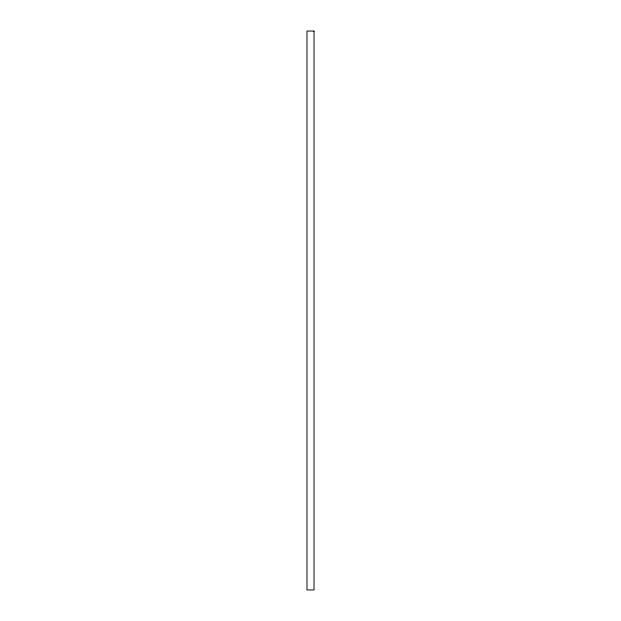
<?xml version="1.0" encoding="UTF-8"?>
<svg xmlns="http://www.w3.org/2000/svg" width="621" height="621" viewBox="0 0 621 621"><rect width="100%" height="100%" fill="white"/><g stroke="black" fill="none" stroke-linecap="round" stroke-linejoin="round"><path stroke-width="0.93" d="M314.024 31.05L306.976 31.05L306.976 589.95L314.024 589.95L314.024 31.05"/></g></svg>
